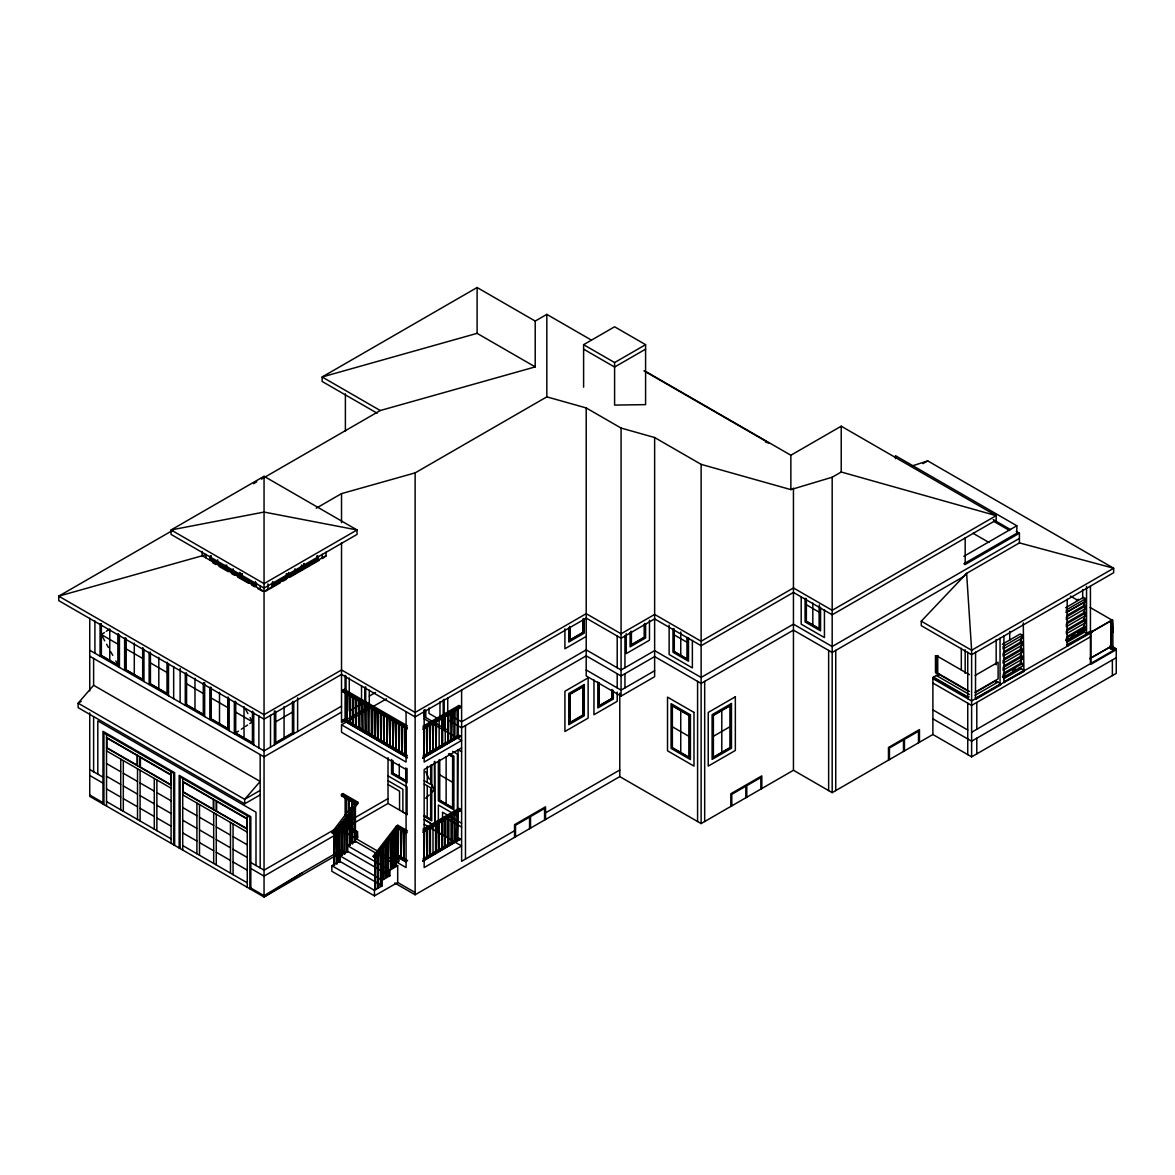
<?xml version="1.0" encoding="UTF-8"?>
<svg xmlns="http://www.w3.org/2000/svg" width="1175" height="1175" viewBox="0 0 1175 1175"><rect width="100%" height="100%" fill="white"/><g stroke="black" fill="none" stroke-linecap="round" stroke-linejoin="round"><path stroke-width="1.5" d="M399.28 777.16L399.28 764.117M427.215 817.154L427.245 785.781M430.667 765.131L430.652 784.401L424.234 780.699M431.768 764.808L431.739 820.884L424.219 816.537M434.853 761.459L434.809 825.658L434.368 761.503M438.348 832.502L438.363 804.978L452.331 813.056M445.839 836.835L445.854 817.962M975.573 652.154L975.5 698.714L971.622 700.946L932.891 678.621M355.041 803.715L341.484 795.886L341.484 794.403L342.938 793.566L357.787 802.128L357.787 803.627L333.817 833.986L332.525 833.251L331.835 832.385L355.041 802.231L355.423 803.494M332.525 833.251L335.8 828.992M348.887 811.998L352.147 807.754M333.817 833.986L333.127 833.119L357.787 802.128M334.743 832.179L333.773 832.532L334.258 865.417L334.743 832.179L334.258 865.417M336.843 829.447L336.843 828.551L336.843 863.919L337.328 828.83M342.498 822.118L341.528 822.471L342.013 855.341L342.498 822.118L342.013 855.341M347.168 815.127L347.168 852.36L346.684 817.565M350.238 812.057L349.269 812.395L349.753 845.28L350.238 812.057L349.753 845.28M352.338 808.415L351.854 809.046M398.384 827.655L375.133 857.853L373.841 857.104L373.165 856.237L396.372 826.084L406.051 831.665L407.505 830.828L397.811 825.247L396.372 826.069M374.928 855.679L379.29 850.024M392.377 833.016L394.565 830.182M375.133 857.853L374.458 856.972L397.664 826.833L398.031 828.096M375.412 856.575L375.412 855.664L375.412 889.167L375.897 855.943M377.998 853.212L378.482 852.58L377.998 887.683L377.513 852.933M380.098 851.39L380.582 886.185L381.067 849.231L380.098 849.584M386.237 842.519L385.752 877.622L385.752 842.24M388.822 839.17L388.337 876.124L388.337 838.891M390.908 836.438L391.393 835.807L390.908 869.045L390.423 837.981M396.562 829.109L396.078 866.063L396.078 828.83M93.618 658.455L93.618 685.289L78.123 703.179L78.123 707.644L244.679 803.817L260.174 794.873M921.273 621.178L966.628 573.371L1019.415 542.894L1113.665 568.245L1113.665 572.724L971.622 654.725L921.273 625.658L921.273 621.178L971.622 650.26L1113.665 568.245L927.736 460.894L912.446 465.843M431.416 792.655L434.353 789.894L431.754 784.43M425.658 798.251L429.169 794.961M394.771 883.013L415.127 894.763L619.783 776.602L701.123 823.572L793.448 770.271L832.179 792.64L932.891 734.492L932.891 677.505L967.745 697.627L969.052 696.804M932.891 677.505L938.707 674.142L968.259 691.208M104.692 640.83L101.358 634.588L104.428 632.547M106.293 631.298L109.157 629.403M252.434 711.374L252.434 742.688L235.646 732.994L238.496 731.1M241.301 729.234L243.284 727.913M245.443 726.473L247.631 725.004M249.79 723.565L252.434 721.817L250.099 717.572M302.137 872.775L264.052 895.658L250.818 888.021M355.775 698.626L356.26 727.237L356.73 698.626L355.775 698.626L355.775 726.958M354.879 830.828L355.364 831.107M591.201 339.986L546.83 314.371L535.212 321.069L477.109 287.522L322.156 376.984L322.156 381.464L377.116 413.189M264.052 476.286L171.08 529.954L171.08 534.419L264.052 588.102L357.024 534.419L357.024 529.954L264.052 476.286L264.052 896.995L341.528 852.272L344.657 854.078M172.784 530.322L58.75 596.151L58.75 600.631L264.052 719.159L341.528 674.435L415.127 716.926L586.207 618.138L621.076 638.275L654.637 618.887L701.123 645.721L793.448 592.42L832.179 614.789L996.165 520.114L996.165 515.649L841.227 426.187L790.863 455.254L645.075 371.094M253.55 483.689L256.723 481.853M261.482 479.106L380.259 410.53L535.212 366.894L535.212 321.069M583.608 387.192L583.608 344.672L614.598 326.782L645.589 344.672L645.589 404.641L614.598 405.081L614.598 362.561L645.589 344.672M316.222 508.217L341.528 493.617L415.127 472.893L546.83 396.856L586.207 407.945L621.076 428.067L654.637 437.526L701.123 464.36L790.863 489.623L832.179 477.226L841.227 472.012L996.165 515.649L832.179 610.324L793.448 587.955L701.123 641.256L654.637 614.422L621.076 633.795L586.207 613.673L415.127 712.447L341.528 669.956L264.052 714.679L58.75 596.151L204.391 555.143M645.589 349.151L614.598 367.041L583.608 349.151M273.114 584.416L286.024 576.969M288.286 576.029L301.843 568.201M326.033 555.628L264.052 591.407L202.276 555.746M265.344 591.392L267.944 589.894L267.944 583.857M269.501 588.998L280.34 582.741M283.439 580.949L286.538 579.158M289.637 577.366L319.086 560.372M324.741 557.097L322.185 558.58L322.185 554.321M81.222 701.387L78.123 703.179L244.679 799.338L260.174 790.393M275.67 721.817L292.457 712.123M407.417 728.999L342.85 691.737L342.85 690.239L344.304 689.402L407.299 725.768M342.85 691.737L344.304 690.885L344.304 689.402M347.051 721.92L346.566 693.309L347.051 721.92L347.536 693.309M353.19 725.46L352.706 696.848L353.19 725.46L353.675 696.848M341.528 706.16L264.052 750.884L89.741 650.245M341.528 712.123L264.052 756.847L89.741 656.208M369.288 696.099L375.53 692.486M407.417 757.89L342.85 720.055L344.392 719.173L407.373 755.54M342.85 720.613L344.392 719.732L352.265 724.285M369.009 707.482L368.524 734.316L368.039 705.705L369.009 705.705M343.893 721.186L341.528 722.552L341.528 542.703M369.288 706.528L345.083 720.51L345.083 675.331M406.08 769.522L341.528 732.245L341.528 724.799L386.457 698.846M372.064 707.482L371.094 707.482L371.579 736.093L372.064 707.482L371.579 736.093M349.636 723.418L350.605 723.418L350.605 695.086L349.636 695.086L350.121 723.139M375.133 711.022L374.649 737.856L374.164 709.245L375.133 709.245M352.706 725.181L353.675 725.181M377.718 739.633L377.234 711.022L377.718 739.633L378.203 711.022M380.303 712.784L381.273 712.784L380.788 741.396L380.303 712.784L381.273 712.784M358.83 700.403L359.315 728.441M382.888 714.841L383.858 714.283L383.858 743.173L384.343 714.562M358.83 728.72L359.8 728.72L359.8 700.403M383.373 715.12L383.858 743.173M361.9 730.498L362.869 730.498L362.869 702.165L361.9 702.165L362.385 730.218M385.943 716.603L387.397 716.324L386.913 744.935L386.913 716.603M386.428 716.897L387.882 716.045M364.97 703.942L365.454 731.981M389.013 718.38L389.982 746.712L390.467 718.101M364.97 732.26L365.939 732.26L365.939 703.942M368.039 734.037L369.009 734.037M392.083 720.158L393.537 719.878M392.567 720.437L394.022 719.599M395.153 721.92L396.122 750.252L396.607 721.641M374.164 737.577L375.133 737.577M398.222 723.697L399.676 723.418M398.707 723.976L400.161 723.139M401.277 725.46L402.247 724.902L402.247 753.792L402.731 725.181M401.762 725.739L402.247 753.792M404.347 727.237L405.889 726.914L405.316 755.554L404.832 726.958L405.889 726.914M422.985 726.223L458.867 705.499L460.321 706.351L460.321 707.835L422.868 729.455M422.868 727.957L460.321 706.351M430.417 724.534L429.448 724.534L430.417 724.534L429.933 753.146L429.448 726.312M439.142 747.829L439.142 719.511M445.266 744.289L445.266 715.957M423.808 728.353L423.808 756.127M433.002 723.051L433.002 751.368L432.518 722.772M437.041 721.274L436.072 721.274L436.072 749.606L435.587 722.772M443.166 717.734L442.197 717.734L442.197 746.066L441.712 719.232M448.336 714.194L449.305 714.194M454.461 710.655L455.43 710.655M456.972 708.554L457.53 737.21L458.015 709.157M393.537 721.641L393.052 748.475L392.567 719.878L393.052 747.917M586.207 636.453L564.911 648.762L564.911 628.845M399.676 725.181L399.192 752.015L398.707 723.418L399.192 751.457M401.762 753.513L402.731 753.513M404.832 755.275L405.889 755.231M341.484 795.886L342.938 795.049L342.938 793.566M922.977 463.64L927.736 460.894M345.2 797.473L346.17 797.473L345.2 797.473L345.2 815.186M422.897 755.995L458.779 735.286L460.321 736.167L422.868 758.345M426.011 754.747L436.938 748.446M438.657 747.55L439.626 747.55M441.712 745.787L442.681 745.787L442.681 717.455M444.738 743.951L458.015 736.931M426.378 726.312L426.863 754.908L427.347 726.312M436.072 749.606L436.557 720.995M448.821 714.473L447.851 713.915L448.336 742.527L448.821 713.915M450.921 712.138L451.406 740.749L452.375 712.417M454.945 710.934L453.991 710.376L454.461 738.987L454.945 710.376M422.868 757.787L460.321 736.167M352.309 829.344L351.34 829.344L351.824 800.733L352.338 843.797L352.823 808.694M352.794 800.733L351.34 801.012M461.613 747.902L424.16 769.522L424.16 867.547L461.613 845.927L430.637 828.052M343.027 823.337L341.484 824.218L356.01 832.62L356.01 838.759L357.553 837.893L357.553 831.738L343.027 823.337L341.484 824.777L355.584 832.928M335.565 828.874L264.052 870.161L250.818 862.523M338.738 827.038L345.098 823.367M349.871 820.62L388.014 798.603M346.17 825.805L345.2 825.805L346.17 825.805L346.17 799.25M388.014 775.867L407.049 786.868L407.049 814.437L388.014 803.436L341.528 830.27L406.08 867.547L406.08 768.685M341.528 831.401L264.052 876.124L250.818 868.487M348.27 827.567C350.385 829.212 346.537 817.389 348.27 815.186M351.34 829.344L357.127 832.032L357.553 837.893M357.127 837.628L356.01 838.759M347.33 845.559L389.938 870.161L389.938 875.757L347.33 851.155L347.33 845.559L355.085 841.094L397.693 865.696L397.693 882.469L374.458 895.879L331.835 871.277L331.835 865.696L339.59 861.216L382.198 885.818L382.198 880.222L339.59 855.62L339.59 861.216M349.269 845.001L350.238 845.001M351.824 800.733L351.854 843.518L352.823 843.518M354.439 842.02L355.408 842.02L355.408 805.345L354.439 805.697L354.439 842.02L355.408 842.02M654.637 670.749L621.076 690.136L586.207 670M339.59 855.62L347.33 851.155M341.528 855.062L342.498 855.062M346.684 852.081L347.653 852.081L347.653 815.406M345.083 818.755L344.598 853.858L344.598 819.386M586.207 407.945L586.207 675.963L621.076 696.099L654.637 676.712L654.637 437.526M397.341 828.125L397.811 856.178L398.296 829.344M333.773 865.138L334.743 865.138M336.358 830.989L336.358 863.64L337.328 863.64M338.943 862.156L339.913 862.156L339.913 825.467L338.943 825.819L338.943 862.156L339.913 862.156M400.396 829.344L401.365 829.344L400.881 857.956L400.396 829.344L401.365 829.344M402.981 831.386L403.95 859.718L404.523 831.063M407.093 832.561L406.051 833.163L396.856 827.846M422.985 829.168L458.867 808.444L460.321 809.281L460.321 810.779L422.868 832.399M422.868 830.901L460.321 809.281M426.378 829.242L427.347 829.242L426.863 857.853L426.378 831.019M433.002 825.423L433.002 854.313M440.096 822.441L438.657 822.162L439.626 822.72M445.266 818.902L445.266 847.234L444.782 818.623L446.236 818.902M450.921 815.083L452.375 815.362M454.945 841.638L453.991 841.638L454.461 813.027L454.945 841.638L454.461 813.599M456.972 811.499L458.015 811.543L457.53 840.154L458.059 749.665L461.613 751.721M423.808 831.298L423.808 859.072M425.893 828.962L427.347 829.242M433.487 825.702L432.033 825.423M439.142 822.441L439.142 850.773L438.657 823.939M396.739 862.156L397.135 856.913L398.678 856.017L406.095 860.306M397.135 862.421L398.678 861.539L398.678 857.398M390.423 868.766L391.393 868.766M393.008 867.282L393.978 867.282L393.978 832.458L393.008 832.811L393.008 867.282L393.978 867.282M395.593 831.268L395.593 865.784L396.562 865.784M389.938 870.161L397.693 865.696M406.051 862.053L397.135 856.913M382.683 848.042L382.683 878.827L383.652 878.827L383.652 845.882M385.268 844.693L385.268 877.343L386.237 877.343M387.853 841.329L387.853 875.845L388.822 875.845M382.683 878.827L383.652 878.827M382.198 880.222L389.938 875.757M422.897 858.94L458.779 838.216L460.321 839.097L422.868 861.275M424.454 858.602L427.582 856.795M430.696 854.989L452.537 842.387M456.972 813.262L456.972 839.831L458.015 839.875M426.378 857.574L427.347 857.574M429.448 827.479L429.448 855.811L430.417 855.811L430.417 827.479M432.518 854.034L433.487 854.034M435.587 823.939L435.587 852.272L436.557 852.272L437.041 824.218M438.657 850.494L439.626 850.494M441.712 820.4L441.712 848.717L442.681 848.717L442.681 820.958M444.782 846.955L445.751 846.955M447.851 816.86L447.851 845.178L448.821 845.178L448.821 817.418M450.921 843.415L451.89 843.415L451.89 815.083L451.406 843.694L450.921 816.86M429.448 855.811L430.417 855.811M435.587 852.272L436.557 852.272M441.712 848.717L442.681 848.717M447.851 845.178L448.821 845.178M422.868 860.717L460.321 839.097M374.928 856.296L374.928 888.888L375.897 888.888M377.513 887.404L378.482 887.404M380.098 885.906L381.067 885.906L381.067 849.231M331.835 865.696L374.458 890.297L382.198 885.818M963.882 556.318L1016.83 525.754L1016.83 533.215L963.882 563.78L965.174 564.514L1019.415 533.215L1019.415 542.894M1019.415 538.429L832.179 646.514L793.448 624.16L701.123 677.461L654.637 650.627L621.076 670L586.207 649.878L461.613 721.817L447.734 713.798M514.547 830.74L461.613 861.304L461.613 689.916M545.538 812.85L619.783 769.992M713.387 736.299L730.174 726.605M935.476 655.841L937.738 655.65L937.738 672.423L936.446 673.172L935.476 672.614L935.476 655.841L937.738 655.65M1076.726 599.735L1070.381 596.077M1002.334 644.267L1020.223 633.942L1022.47 635.249L1022.47 637.849L1003.112 649.041L1003.112 646.426L1022.47 635.249M1065.608 607.739L1083.482 597.414L1085.744 598.721L1085.744 601.321L1066.371 612.513L1066.371 609.898L1085.744 598.721M1066.21 612.41L1085.744 601.321M1003.465 651.993L1021.339 641.682L1021.339 637.202L1022.47 637.849M1066.738 615.465L1084.613 605.154L1084.613 600.675M1022.47 642.328L1003.112 653.506L1003.112 656.12L1022.47 644.943L1022.47 642.328L1020.223 641.021M1085.744 605.801L1066.371 616.978L1066.371 619.592L1085.744 608.415L1085.744 605.801L1083.482 604.493M975.132 675.449L998.104 662.171L998.104 678.944L975.132 692.222M1003.465 659.087L1021.339 648.762L1021.339 644.282L1022.47 644.943M1066.738 622.544L1084.613 612.234L1084.613 607.754L1085.744 608.415M1022.47 649.408L1003.112 660.585L1003.112 663.199L1022.47 652.022L1022.47 649.408L1020.223 648.101M1085.744 612.88L1066.371 624.057L1066.371 626.672L1085.744 615.494L1085.744 612.88L1083.482 611.573M1003.465 666.166L1021.339 655.841L1021.339 651.361L1022.47 652.022M1066.738 629.638L1084.613 619.313L1084.613 614.833L1085.744 615.494M1022.47 656.487L1003.112 667.679L1003.112 670.279L1022.47 659.102L1022.47 656.487L1020.223 655.195M1085.744 619.959L1066.371 631.151L1066.371 633.751L1085.744 622.574L1085.744 619.959L1083.482 618.652M1003.465 673.246L1021.339 662.92L1021.339 658.455L1022.47 659.102M1066.738 636.718L1084.613 626.393L1084.613 621.928L1085.744 622.574M1022.47 663.581L1003.112 674.758L1003.112 677.373L1022.47 666.181L1022.47 663.581L1020.223 662.274M1085.744 627.053L1066.371 638.231L1066.371 640.83L1085.744 629.653L1085.744 627.053L1083.482 625.746M975.382 692.442L995.519 680.81L1000.689 683.791L1000.689 684.908L976.146 699.081L975.5 697.524L976.146 699.081M1002.378 676.859L1005.359 675.14M1012.806 670.837L1015.788 669.118M1065.652 640.331L1068.633 638.598M1071.629 636.879L1074.611 635.146M1077.592 633.428L1083.57 629.976M1066.21 640.742L1085.582 629.565M975.088 695.306L998.104 682.029M1003.465 678.93L1021.339 668.604L1023.924 670.382L1023.924 671.498L1000.043 684.54L1000.043 638.098M1066.738 642.402L1084.613 632.077L1086.552 633.413L1090.429 631.166L1090.429 585.928M1111.388 619.739L1090.106 607.46M976.146 697.965L1000.689 683.791M1004.566 682.675L1004.566 681.559L1023.924 670.382M977.027 697.818L987.764 691.62M990.833 689.857L998.5 685.422M1005.403 681.441L1091.722 632.356L1091.722 631.239L1067.179 644.664L1067.825 646.147M1070.278 643.988L1073.377 642.196M1076.476 640.404L1079.575 638.613M1082.674 636.835L1090.429 632.356L1090.429 663.669L971.622 732.26M1091.325 631.959L1111.315 620.562L1111.315 646.279L1089.915 658.632M1091.443 632.033L1111.315 620.562M1090.429 636.835L971.622 705.426L932.891 683.057M1089.798 658.558L1111.315 646.279M1090.914 663.39L1116.25 648.762L1116.25 673.363L971.622 756.862L932.891 734.492M1116.25 657.706L971.622 741.205L932.891 718.836M356.01 832.62L357.553 831.738M535.212 366.894L477.109 333.348L322.156 376.984L380.259 410.53M1112.446 619.886L1110.61 620.092L1112.505 620.048L1112.916 631.842L1112.505 620.048M1110.669 648.952C1116.368 648.365 1106.821 650.186 1110.61 645.207M765.41 442.02L768.92 443.004L643.929 370.845M1082.674 631.166L1084.613 632.077M1019.415 667.694L1021.339 668.604M212.763 562.796L215.862 564.587M218.976 566.365L228.303 571.696M231.416 573.473L234.515 575.251M237.629 577.028L248.512 583.255M251.612 585.033L254.725 586.81M257.839 588.587L262.495 591.245M1016.83 525.754L895.453 455.68L895.453 458.661M1016.228 531.379L1019.415 533.215M993.183 519.556L1010.515 529.572M993.653 521.318L1009.487 530.468M973.062 533.288L988.909 542.439M1091.722 632.356L1090.914 632.077L1090.914 664.316L1116.25 649.687L1111.506 646.94M1084.613 629.007L1085.744 629.653M1111.506 646.015L1116.25 648.762M583.608 344.672L614.598 362.561M1023.924 671.498L1023.278 622.882M969.448 674.7L937.092 656.032L937.092 672.805L969.448 691.473M936.123 675.361L969.404 694.572M933.538 677.123L968.406 697.26M806.358 604.773L819.269 612.234M932.891 709.891L967.745 730.028M674.288 634.926L687.199 642.373M672.35 726.767L689.137 736.461M224.117 566.541L211.206 559.08L211.206 556.098M255.107 584.43L242.197 576.969L242.197 573.988M224.44 567.099L210.883 559.271L210.883 555.79M226.378 568.215L239.935 576.044L239.935 572.563M458.015 708.598L457.53 737.21M444.782 715.12L446.236 715.957M444.782 715.678L445.751 716.251M447.734 719.761L461.613 727.78L586.207 655.841L621.076 675.963L654.637 656.59L701.123 683.424L793.448 630.123L832.179 652.477L963.941 576.411L966.628 573.371L971.622 650.26L971.622 756.862M441.712 717.455L442.681 718.013M438.657 718.659L440.096 719.511M438.657 719.232L439.626 719.79M435.587 720.995L436.557 721.553M460.321 736.725L458.779 735.286M447.734 730.204L423.837 716.412L423.837 710.919M433.487 722.772L433.002 751.368M424.028 718.748L461.613 740.456L424.16 762.076L424.16 709.979M342.85 690.239L407.417 727.516M356.98 727.002L366.438 732.466M369.582 734.272L372.739 736.093M375.882 737.915L401.072 752.455M439.656 774.795L452.61 782.271M342.85 720.055L407.417 757.332M341.528 724.799L406.08 762.076L406.08 711.771M460.321 810.779L458.867 809.942L458.867 808.444M456.561 811.264L458.015 812.101M453.991 812.748L455.43 813.599M453.991 813.32L454.945 813.878M453.873 813.952L457.428 815.993L457.428 754.13L452.698 751.383M450.436 814.804L451.89 815.641M461.613 823.234L442.549 812.219L442.534 834.926L435.455 830.857M449.305 817.139L448.336 816.581L448.336 845.457M461.613 827.068L447.19 818.725M444.782 818.623L445.751 819.181M443.166 820.679L442.197 820.121L442.197 848.996M460.321 839.67L458.779 838.216M434.324 825.379L437.041 826.95M101.358 634.588L118.146 644.282M125.887 648.762L142.674 658.441M150.106 662.729L167.217 672.614M186.575 683.791L203.363 693.485M211.118 697.965L227.891 707.644M235.323 711.933L252.434 721.817M424.248 824.365L427.318 826.143M118.146 633.854L118.146 665.153L101.358 655.459L101.358 624.16M354.042 801.453L357.787 803.627M341.484 794.403L356.333 802.98M403.95 831.386L406.535 832.884M397.811 856.178L397.341 827.567M93.618 685.289L260.174 781.448L244.679 799.338L244.679 803.817M398.678 861.539L398.237 857.148M331.835 832.385L333.127 833.119M373.165 856.237L374.458 856.972M346.037 852.639L341.528 850.039L302.783 872.393L264.052 896.995L89.741 796.356L89.741 712.873M397.693 882.469L415.127 892.53M345.083 853.579L344.113 853.579L344.113 820.928M106.528 737.474L171.08 774.736M182.713 781.448L247.264 818.725M106.528 747.902L171.08 785.179M182.713 791.891L247.264 829.168M106.528 750.884L171.08 788.161M182.713 794.873L247.264 832.15M106.528 763.559L120.731 771.755M123.316 773.253L137.519 781.448M140.089 782.947L154.292 791.142M156.877 792.64L171.08 800.836M182.713 807.548L196.915 815.744M199.486 817.242L213.688 825.438M216.273 826.921L230.476 835.131M233.061 836.615L247.264 844.81M106.528 776.234L120.731 784.43M123.316 785.928L137.519 794.124M140.089 795.622L154.292 803.817M156.877 805.301L171.08 813.511M182.713 820.223L196.915 828.419M199.486 829.902L213.688 838.113M216.273 839.596L230.476 847.807M233.061 849.29L247.264 857.486M89.741 769.522L102.974 777.16M89.741 775.485L102.974 783.123M106.528 788.91L120.731 797.105M123.316 798.603L137.519 806.799M140.089 808.283L154.292 816.493M156.877 817.976L171.08 826.187M182.713 832.884L196.915 841.094M199.486 842.578L213.688 850.788M216.273 852.272L230.476 860.467M233.061 861.965L247.264 870.161M106.528 801.585L171.08 838.847M182.713 845.559L247.264 882.836M89.741 795.02L102.974 802.657M449.247 753.498L453.917 756.186L453.873 809.854L438.363 800.88L438.363 761.518M448.409 754.13L452.948 756.744L452.904 808.165L439.332 800.322L439.332 759.52M448.732 754.688L452.625 756.935L452.581 807.607L439.656 800.131L439.656 760.313M424.234 784.033L430.652 787.749L430.637 819.122L424.219 815.421M406.08 781.096L392.523 773.253L392.523 760.842M388.014 780.685L402.878 789.277L402.878 812.028L407.343 814.598M388.014 784.518L399.559 791.186L399.559 810.104M435.455 826.04L438.348 827.714M106.646 644.311L108.423 647.498M110.758 651.787L112.756 655.386M115.826 660.967L118.146 665.153M245.384 708.966L247.91 713.577M425.658 771.608L429.272 779.187M1112.857 631.68L1112.916 649.643M1112.372 659.939L1112.372 675.596M1111.183 620.488L1111.183 646.206M1086.552 586.354L1086.552 633.413M1082.674 589.542L1082.674 598.589M1067.179 599.338L1067.179 645.78M1009.722 631.313L1009.722 640.36M1003.92 635.866L1003.92 682.308M996.165 639.494L996.165 664.83M996.165 681.118L996.165 682.308M995.519 680.81L995.519 681.926M976.792 702.43L976.792 729.264M976.792 738.208L976.792 753.865M967.745 652.287L967.745 698.758M967.745 703.179L967.745 754.629M965.174 537.871L965.174 564.514M965.174 649.79L965.174 673.363M961.312 648.277L961.312 669.985M938.707 674.142L938.707 675.258M938.061 674.45L938.061 675.596M936.446 656.399L936.446 673.172M934.184 676.683L934.184 677.828M919.467 742.248L919.467 729.572L888.476 747.462L888.476 760.137M918.498 742.806L918.498 731.247L904.456 739.354L904.456 750.913M903.487 751.471L903.487 739.912L889.446 748.02L889.446 759.579M841.227 426.187L841.227 472.012M835.733 650.436L835.733 790.584M832.179 477.226L832.179 792.64M828.639 650.436L828.639 790.584M824.439 610.104L824.439 637.57L801.188 624.16L801.188 597.062M820.561 607.607L820.561 630.872L805.081 621.928L805.066 598.31M819.592 606.241L819.592 629.183L806.035 621.355L806.035 598.413M819.269 604.934L819.269 628.625L806.358 621.178L806.358 599.309M812.821 603.039L812.821 624.894M793.448 488.139L793.448 770.271M790.863 455.254L790.863 489.623M761.811 788.528L761.811 775.867L730.821 793.757L730.821 806.432M760.842 789.101L760.842 777.542L746.801 785.649L746.801 797.208M745.831 797.766L745.831 786.207L731.79 794.315L731.79 805.874M721.788 710.581L721.788 752.323M704.677 681.368L704.677 821.516M701.123 464.36L701.123 823.572M697.583 681.368L697.583 821.516M692.369 640.375L692.369 667.929L669.133 654.504L669.133 625.1M688.491 637.687L688.491 661.217L672.967 652.257L672.996 628.787M687.522 638.084L687.522 659.542L673.965 651.714L673.965 628.478M687.199 637.393L687.199 658.984L674.288 651.523L674.288 629.932M680.751 632.003L680.751 655.253M680.751 710.743L680.751 752.485M649.481 620.268L649.481 640.184L626.231 653.608L626.231 633.692M645.604 623.631L645.604 637.952L630.108 646.896L630.108 632.576M644.634 623.337L644.634 637.393L631.078 645.222L631.078 631.151M644.311 624.351L644.311 637.202L631.401 644.664L631.401 631.812M624.953 635.866L624.953 667.767M624.953 673.73L624.953 687.889M621.076 428.067L621.076 696.099M619.783 693.162L619.783 776.602M617.198 635.866L617.198 667.767M617.198 673.73L617.198 687.889M617.198 692.178L617.198 701.328L593.962 714.738L593.962 679.972M613.321 690.327L613.321 699.008L597.825 707.952L597.825 681.926M612.351 691.194L612.351 698.449L598.795 706.263L598.795 682.719M612.028 689.431L612.028 698.258L599.118 705.705L599.118 682.763M584.269 618.784L584.269 633.105L568.773 642.049L568.773 627.729M583.299 618.491L583.299 632.547L569.743 640.375L569.743 626.319M582.976 619.504L582.976 632.356L570.066 639.817L570.066 626.965M546.83 314.371L546.83 396.856M545.538 819.474L545.538 806.799L514.547 824.688L514.547 837.364M544.568 820.033L544.568 808.473L530.527 816.581L530.527 828.14M529.558 828.698L529.558 817.139L515.517 825.247L515.517 836.806M477.109 287.522L477.109 333.348M465.476 725.548L465.476 859.072M458.867 705.499L458.867 706.998M454.461 710.097L454.461 738.987M451.406 711.859L451.406 740.749M448.336 713.636L448.336 742.527M447.734 697.847L447.734 712.021M446.133 756.817L446.133 803.876M445.266 818.343L445.266 847.234M444.179 699.228L444.179 728.148M443.21 700.153L443.21 727.589M439.979 701.681L439.979 719.761L429.007 713.431L429.007 707.996M439.142 821.883L439.142 850.773M436.072 823.66L436.072 852.551M429.933 724.255L429.933 753.146M429.933 827.2L429.933 856.09M427.259 766.394L427.259 782.433M426.863 726.033L426.863 754.908M426.863 829.521L426.863 857.853M425.776 710.214L425.776 717.528M424.807 709.744L424.807 716.97M415.127 472.893L415.127 894.763M407.049 768.465L407.049 782.77L391.554 773.811L391.554 759.505M405.757 767.862L405.757 780.538L392.847 773.077L392.847 760.401M405.404 726.635L405.316 755.554M404.038 830.784L403.95 859.718M400.881 829.065L400.881 857.956M397.811 825.247L397.811 826.73M396.122 721.362L396.122 750.252M393.493 832.179L393.493 867.561M390.908 835.528L390.908 869.045M389.982 717.822L389.982 746.712M388.014 757.655L388.014 803.436M386.913 716.045L386.913 744.935M383.168 846.499L383.168 879.106M380.788 712.505L380.788 741.396M377.998 852.301L377.998 887.683M374.649 709.524L374.649 737.856M374.458 890.297L374.458 895.879M369.288 690.136L369.288 704.794M368.524 705.984L368.524 734.316M365.733 686.89L365.733 701.357M365.733 704.971L365.733 708.584M365.454 703.663L365.454 732.539M364.764 687.199L364.764 709.142M362.385 701.886L362.385 730.777M361.533 685.568L361.533 703.928L349.269 711.007L349.269 677.975M359.315 700.124L359.315 728.999M356.245 698.347L356.26 727.237M354.879 804.831L354.923 842.299M354.644 806.182L354.644 830.975M353.425 696.995L353.425 725.327M352.059 801.159L352.059 829.477M350.121 694.807L350.121 723.697M349.239 799.25L349.239 809.869M348.755 798.971L348.755 811.91M348.755 815.465L348.755 827.846M348.27 799.25L348.27 811.631M346.037 676.066L346.037 719.952M345.685 797.193L345.685 826.084M345.391 393.86L345.391 431.078M341.528 493.617L341.528 522.699M339.428 825.188L339.428 862.435M326.033 552.088L326.033 556.363M318.308 556.245L318.308 559.814L271.822 586.648L271.822 583.079M317.338 555.775L317.338 559.256L303.782 567.084L303.782 563.603M317.015 556.083L317.015 559.065L304.105 566.526L304.105 563.545M302.812 565.19L302.812 568.759M301.52 565.043L301.52 568.024L288.609 575.471L288.609 572.489M297.627 697.832L297.627 731.511M295.057 568.759L295.057 571.74M293.75 701.534L293.75 733.743M292.781 701.313L292.781 733.185L275.347 743.246L275.347 711.374M292.457 701.681L292.457 732.994L275.67 742.688L275.67 711.374M287.317 574.134L287.317 577.703M286.348 573.664L286.348 577.145L272.791 584.974L272.791 581.493M284.071 706.528L284.071 737.841M274.377 710.934L274.377 744.921M270.514 715.267L270.514 747.153M260.277 585.693L260.277 589.233M260.174 754.614L260.174 867.928M258.882 715.692L258.882 747.902M256.4 583.094L256.4 586.663L209.914 559.829L209.914 556.245M255.988 865.505L255.988 812.204L97.804 720.877L97.804 774.178M255.43 581.508L255.43 584.988L241.874 577.16L241.874 573.679M253.727 712.711L253.727 744.921M252.757 711.374L252.757 743.246L235.323 733.185L235.323 701.313M250.818 889.357L250.818 816.669L179.158 775.309L179.158 847.983M249.849 888.799L249.849 817.242L180.127 776.983L180.127 848.541M247.264 815.744L247.264 887.316M244.033 706.528L244.033 737.841M240.904 574.149L240.904 577.718M239.612 572.504L239.612 575.486L226.702 568.024L226.702 565.043M235.646 701.681L235.646 732.994M234.354 701.534L234.354 733.743M233.164 568.773L233.164 571.755M233.061 823.939L233.061 874.641M230.476 822.456L230.476 873.143M229.184 698.552L229.184 730.762M228.214 697.216L228.214 729.087L210.795 719.012L210.795 687.155M227.891 697.216L227.891 728.529L211.118 718.836L211.118 687.522M225.409 565.19L225.409 568.773M219.505 692.369L219.505 723.683M217.669 559.829L217.669 562.81M216.273 800.836L216.273 811.264M216.273 814.26L216.273 864.947M213.688 799.338L213.688 809.781M213.688 812.762L213.688 863.449M209.826 687.375L209.826 719.57M206.051 554.38L206.051 557.919M204.656 682.602L204.656 716.588M203.686 683.042L203.686 714.914L186.252 704.853L186.252 672.981M203.363 683.042L203.363 714.356L186.575 704.662L186.575 673.363M202.071 551.383L202.071 556.465M199.486 804.567L199.486 855.253M196.915 803.068L196.915 853.77M194.977 678.195L194.977 709.509M185.283 673.202L185.283 705.411M182.713 778.467L182.713 850.039M180.127 668.443L180.127 702.43M174.634 845.383L174.634 772.695L102.974 731.32L102.974 804.008M173.665 666.504L173.665 698.699M173.665 844.825L173.665 773.253L103.943 732.994L103.943 804.567M171.08 771.755L171.08 843.327M168.51 663.523L168.51 695.717M167.54 663.948L167.54 694.043L150.106 683.982L150.106 652.11M167.217 662.171L167.217 693.485L150.429 683.791L150.429 652.477M158.816 657.324L158.816 688.638M156.877 779.965L156.877 830.652M154.292 778.467L154.292 829.168M149.137 652.331L149.137 684.54M143.967 649.349L143.967 681.559M142.998 648.012L142.998 679.884L125.563 669.823L125.563 637.952M142.674 648.012L142.674 679.326L125.887 669.633L125.887 638.319M140.089 756.847L140.089 767.29M140.089 770.271L140.089 820.958M137.519 755.363L137.519 765.792M137.519 768.773L137.519 819.474M134.288 643.166L134.288 674.479M124.609 638.172L124.609 670.382M123.316 760.578L123.316 811.279M120.731 759.094L120.731 809.781M119.439 635.19L119.439 667.4M118.469 633.854L118.469 665.711L101.035 655.65L101.035 623.778M109.76 629.007L109.76 660.306M106.528 734.492L106.528 806.05M100.066 624.013L100.066 656.208M94.911 621.032L94.911 653.227M93.618 716.97L93.618 771.755M89.741 618.344L89.741 690.929M357.024 529.954L264.052 583.623L171.08 529.954L264.052 512.065L357.024 529.954M588.146 677.843L564.911 691.267L564.911 731.511L588.146 718.101L588.146 677.843M584.269 684.555L568.773 693.5L568.773 724.725L584.269 715.781L584.269 684.555M583.299 686.229L569.743 694.058L569.743 723.036L583.299 715.222L583.299 686.229M582.976 686.788L570.066 694.249L570.066 722.478L582.976 715.032L582.976 686.788M398.237 855.209L396.709 856.105L406.051 861.495L407.578 860.599L398.237 855.209M735.344 696.79L708.231 712.447L708.231 766.115L735.344 750.458L735.344 696.79M731.467 703.502L712.109 714.679L712.109 759.402L731.467 748.225L731.467 703.502M730.498 705.176L713.063 715.237L713.063 757.728L730.498 747.667L730.498 705.176M730.174 705.734L713.387 715.428L713.387 757.17L730.174 747.476L730.174 705.734M1078.268 599.426L1076.491 600.454L1078.268 599.426M693.984 712.417L667.518 697.142L667.518 750.81L693.984 766.1L693.984 712.417M690.43 714.841L671.072 703.663L671.072 748.387L690.43 759.579L690.43 714.841M689.461 715.399L672.041 705.338L672.041 747.829L689.461 757.89L689.461 715.399M689.137 715.59L672.35 705.896L672.35 747.638L689.137 757.332L689.137 715.59M430.637 823.249L424.248 819.562L430.637 823.249M137.196 755.54L106.852 738.032L106.852 747.726L137.196 765.233L137.196 755.54M170.757 774.927L140.412 757.405L140.412 767.099L170.757 784.621L170.757 774.927M213.365 799.529L183.036 782.007L183.036 791.7L213.365 809.223L213.365 799.529M246.941 818.916L216.597 801.394L216.597 811.088L246.941 828.61L246.941 818.916"/></g></svg>
